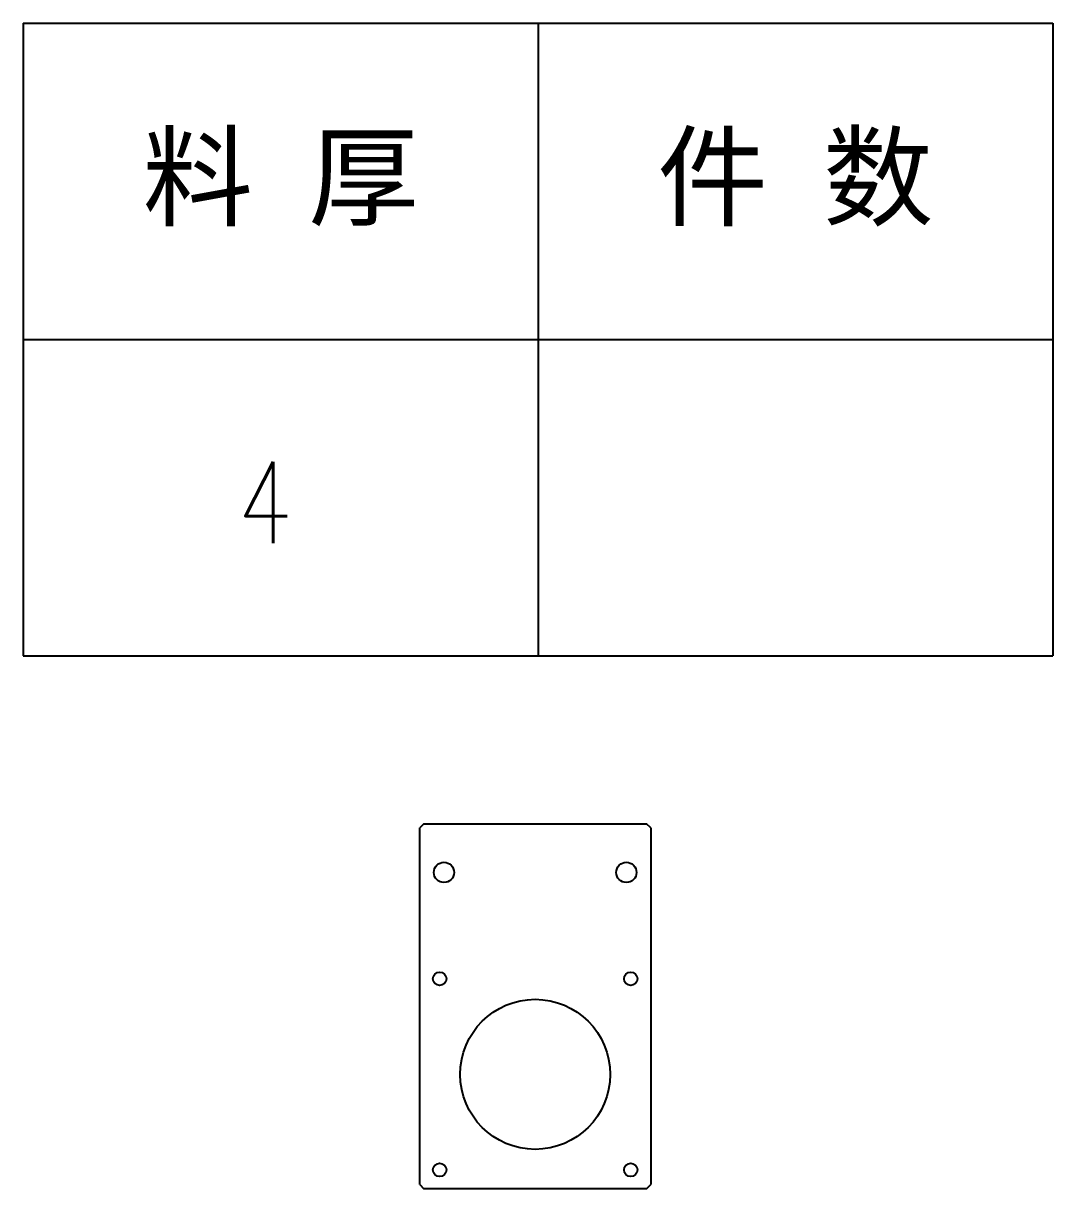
# Model space of a CAD drawing. Header units: millimetres. Extents: x -3862 to 6257, y -4684 to -2127.
# Drawn here: x 4993.5 to 5247.5, y -4372.1 to -4084.7 of the extents above; entities that cross this region are included whole.
import ezdxf
from ezdxf.enums import TextEntityAlignment as Align

# ---------------------------------------------------------------- set-up
doc = ezdxf.new("R2010")
doc.units = ezdxf.units.MM
doc.layers.add('11', color=7, linetype='Continuous')
doc.layers.add('DIM', color=3, linetype='Continuous')
doc.styles.add('DIM', font='romans.shx', dxfattribs={"width": 0.8, "bigfont": 'bigfont.shx'})

# ---------------------------------------------------------------- blocks, each defined once
blk = doc.blocks.new('*T628')
at = {"color": 0, "linetype": 'ByBlock', "lineweight": -2, "transparency": 16777216}
for p, q in [((0, 0), (127, 0)), ((0, 0), (0, -78)), ((63.5, 0), (63.5, -78)), ((127, 0), (127, -78)), ((0, -39), (127, -39)), ((0, -78), (127, -78))]:
    blk.add_line(p, q, dxfattribs=at)
at = {"color": 0, "transparency": 16777216, "char_height": 10, "width": 60.5, "attachment_point": 5}
for s, insert in [('{\\fSimSun|b0|i0|c134|p2;料 厚}', (31.75, -19.5)), ('{\\fSimSun|b0|i0|c134|p2;件 数}', (95.25, -19.5))]:
    blk.add_mtext(s, dxfattribs=dict(at, insert=insert))
blk = doc.blocks.new('拆图参数')
blk.add_blockref('*T628', (-63.5, 78))
at = {"style": 'DIM', "width": 0.8}
blk.add_attdef('6', text='', height=10, dxfattribs=at).set_placement((-37.13, 18.91), align=Align.MIDDLE_LEFT)
blk.add_attdef('1', text='', height=10, dxfattribs=at).set_placement((36.65, 19.27), align=Align.MIDDLE_CENTER)

msp = doc.modelspace()

# ---------------------------------------------------------------- linework, layer by layer
at = {"layer": '11', "color": 7, "linetype": 'Continuous', "lineweight": 25, "ltscale": 2}
for p, q in [((5092.345, -4282.11), (5091.345, -4283.11)), ((5091.345, -4371.11), (5091.345, -4283.11)), ((5092.345, -4282.11), (5147.345, -4282.11)), ((5148.345, -4283.11), (5147.345, -4282.11)), ((5148.345, -4283.11), (5148.345, -4371.11)), ((5091.345, -4371.11), (5092.345, -4372.11)), ((5147.345, -4372.11), (5148.345, -4371.11)), ((5147.345, -4372.11), (5092.345, -4372.11))]:
    msp.add_line(p, q, dxfattribs=at)
for centre, radius in [((5097.345, -4294.11), 2.5), ((5142.345, -4294.11), 2.5), ((5096.275, -4320.34), 1.65), ((5143.415, -4320.34), 1.65), ((5119.845, -4343.91), 18.5), ((5096.275, -4367.48), 1.65), ((5143.415, -4367.48), 1.65)]:
    msp.add_circle(centre, radius, dxfattribs=at)

# ---------------------------------------------------------------- block references
at = {"layer": 'DIM', "color": 6}
ref = msp.add_blockref('拆图参数', (5120.54, -4240.726), dxfattribs=dict(at, xscale=2, yscale=2, zscale=2))
ref.add_attrib('6', '4', dxfattribs={"layer": '0', "height": 20, "style": 'DIM', "width": 0.8}).set_placement((5046.277, -4202.902), align=Align.MIDDLE_LEFT)

doc.saveas('drawing.dxf')
